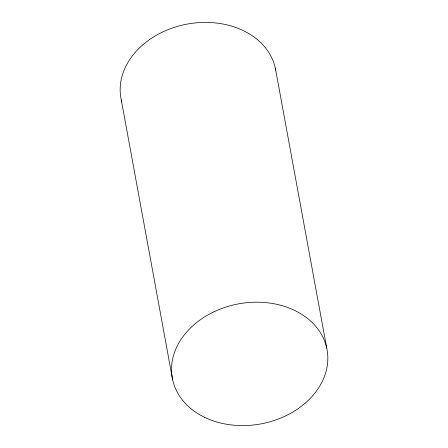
<?xml version="1.0" encoding="UTF-8"?>
<svg xmlns="http://www.w3.org/2000/svg" width="448" height="448" viewBox="0 0 448 448"><rect width="100%" height="100%" fill="white"/><g stroke="black" fill="none" stroke-linecap="round" stroke-linejoin="round"><path stroke-width="0.67" d="M275.363 68.23L326.715 348.023M121.285 99.977L172.637 379.77M121.778 101.987A78.669 61.051 -10.4 0 1 185.147 24.478A78.669 61.051 -10.4 0 1 275.766 70.263M204.518 417.284A78.669 61.051 -10.4 0 0 327.499 363.994A78.669 61.051 -10.4 0 0 217.006 310.408A78.669 61.051 -10.4 0 0 204.518 417.284"/></g></svg>
